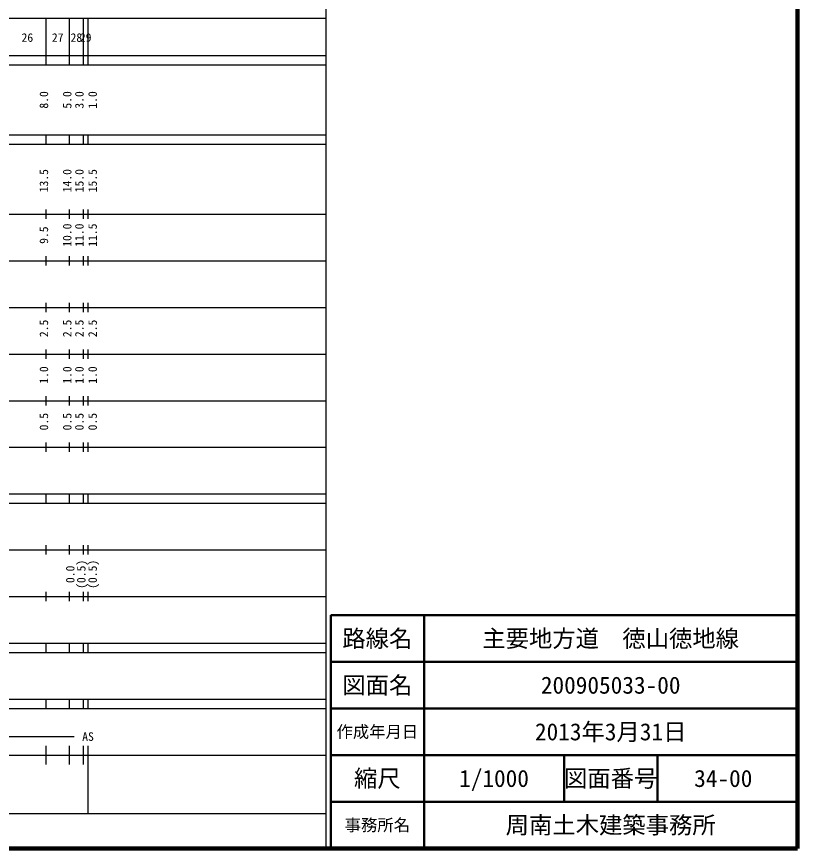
# Model space of a CAD drawing. Units: millimetres, scale not verified. Extents: x 40000 to 680000, y 20000 to 380000.
# Drawn here: x 512706 to 680000, y 20000 to 198357 of the extents above; entities that cross this region are included whole.
import ezdxf
from ezdxf.enums import TextEntityAlignment as Align

# ---------------------------------------------------------------- set-up
doc = ezdxf.new("R2010")
doc.units = ezdxf.units.MM
doc.header["$LTSCALE"] = 1000
for name, color, linetype, lineweight in [('M-TTL', 2, 'Continuous', 140), ('M-TTL-BAND', 7, 'Continuous', 25), ('M-TTL-FRAM', 2, 'Continuous', 50), ('M-TTL-LINE', 7, 'Continuous', 50)]:
    doc.layers.add(name, color=color, linetype=linetype, lineweight=lineweight)
doc.layers.add('M-TTL-TXT', color=7, linetype='Continuous')
doc.styles.add('ＭＳ ゴシック', font='')
doc.styles.get('ＭＳ ゴシック').set_extended_font_data('MS Gothic')

msp = doc.modelspace()

# ---------------------------------------------------------------- linework, layer by layer
at = {"layer": 'M-TTL'}
for p, q in [((680000, 20000), (680000, 380000)), ((40000, 20000), (680000, 20000))]:
    msp.add_line(p, q, dxfattribs=at)
at = {"layer": 'M-TTL-BAND'}
for p, q in [((579000, 20000), (579000, 370000)), ((68000, 198000), (579000, 198000)), ((519000, 188000), (519000, 198000)), ((524000, 188000), (524000, 198000)), ((527000, 188000), (527000, 198000)), ((528000, 188000), (528000, 198000)), ((40000, 190000), (579000, 190000)), ((40000, 188000), (579000, 188000)), ((40000, 173000), (579000, 173000)), ((519000, 171000), (519000, 173000)), ((524000, 171000), (524000, 173000)), ((527000, 171000), (527000, 173000)), ((528000, 171000), (528000, 173000)), ((40000, 171000), (579000, 171000)), ((519000, 155000), (519000, 157000)), ((524000, 155000), (524000, 157000)), ((527000, 155000), (527000, 157000)), ((528000, 155000), (528000, 157000)), ((40000, 156000), (579000, 156000)), ((519000, 145000), (519000, 147000)), ((524000, 145000), (524000, 147000)), ((527000, 145000), (527000, 147000)), ((528000, 145000), (528000, 147000)), ((46000, 146000), (579000, 146000)), ((52000, 136000), (579000, 136000)), ((519000, 135000), (519000, 137000)), ((524000, 135000), (524000, 137000)), ((527000, 135000), (527000, 137000)), ((528000, 135000), (528000, 137000)), ((519000, 125000), (519000, 127000)), ((524000, 125000), (524000, 127000)), ((527000, 125000), (527000, 127000)), ((528000, 125000), (528000, 127000)), ((46000, 126000), (579000, 126000)), ((52000, 116000), (579000, 116000)), ((519000, 115000), (519000, 117000)), ((524000, 115000), (524000, 117000)), ((527000, 115000), (527000, 117000)), ((528000, 115000), (528000, 117000)), ((46000, 106000), (579000, 106000)), ((519000, 105000), (519000, 107000)), ((524000, 105000), (524000, 107000)), ((527000, 105000), (527000, 107000)), ((528000, 105000), (528000, 107000)), ((40000, 96000), (579000, 96000)), ((519000, 94000), (519000, 96000)), ((524000, 94000), (524000, 96000)), ((527000, 94000), (527000, 96000)), ((528000, 94000), (528000, 96000)), ((40000, 94000), (579000, 94000)), ((49000, 84000), (579000, 84000)), ((519000, 83000), (519000, 85000)), ((524000, 83000), (524000, 85000)), ((527000, 83000), (527000, 85000)), ((528000, 83000), (528000, 85000)), ((519000, 73000), (519000, 75000)), ((524000, 73000), (524000, 75000)), ((527000, 73000), (527000, 75000)), ((528000, 73000), (528000, 75000)), ((40000, 74000), (579000, 74000)), ((40000, 64000), (579000, 64000)), ((519000, 62000), (519000, 64000)), ((524000, 62000), (524000, 64000)), ((527000, 62000), (527000, 64000)), ((528000, 62000), (528000, 64000)), ((40000, 62000), (579000, 62000)), ((40000, 52000), (579000, 52000)), ((519000, 50000), (519000, 52000)), ((524000, 50000), (524000, 52000)), ((527000, 50000), (527000, 52000)), ((528000, 50000), (528000, 52000)), ((40000, 50000), (579000, 50000)), ((71000, 44000), (525000, 44000)), ((519000, 38000), (519000, 42000)), ((524000, 38000), (524000, 42000)), ((527000, 38000), (527000, 42000)), ((528000, 27500), (528000, 42000)), ((40000, 40000), (579000, 40000)), ((68000, 27500), (579000, 27500))]:
    msp.add_line(p, q, dxfattribs=at)
at = {"layer": 'M-TTL-FRAM'}
for p, q in [((680000, 70000), (580000, 70000)), ((580000, 70000), (580000, 20000))]:
    msp.add_line(p, q, dxfattribs=at)
at = {"layer": 'M-TTL-LINE'}
for p, q in [((600000, 70000), (600000, 20000)), ((680000, 60000), (580000, 60000)), ((680000, 50000), (580000, 50000)), ((680000, 40000), (580000, 40000)), ((630000, 40000), (630000, 30000)), ((650000, 40000), (650000, 30000)), ((680000, 30000), (580000, 30000))]:
    msp.add_line(p, q, dxfattribs=at)

# ---------------------------------------------------------------- texts
at = {"layer": 'M-TTL-BAND', "style": 'ＭＳ ゴシック'}
for s, p in [('26', (515000, 192405)), ('27', (521500, 192405)), ('28', (525500, 192405)), ('29', (527500, 192405)), ('AS', (528000, 42500))]:
    msp.add_text(s, height=1833, dxfattribs=at).set_placement(p, align=Align.BOTTOM_CENTER)
for s, p in [('8.0', (520000, 180500)), ('5.0', (525000, 180500)), ('3.0', (527600, 180500)), ('1.0', (530439, 180500)), ('13.5', (520000, 163174)), ('14.0', (525000, 163174)), ('15.0', (527600, 163174)), ('15.5', (530439, 163174)), ('10.0', (525000, 151500)), ('11.0', (527600, 151500)), ('11.5', (530439, 151500)), ('9.5', (520000, 151500)), ('2.5', (520000, 131500)), ('2.5', (525000, 131500)), ('2.5', (527600, 131500)), ('2.5', (530439, 131500)), ('1.0', (520000, 121500)), ('1.0', (525000, 121500)), ('1.0', (527600, 121500)), ('1.0', (530439, 121500)), ('0.5', (520000, 111500)), ('0.5', (525000, 111500)), ('0.5', (527600, 111500)), ('0.5', (530439, 111500)), ('0.0', (525641, 78764)), ('(0.5)', (528011, 78764)), ('(0.5)', (530439, 78764))]:
    msp.add_text(s, height=1833, rotation=90, dxfattribs=at).set_placement(p, align=Align.BOTTOM_CENTER)
at = {"layer": 'M-TTL-TXT', "style": 'ＭＳ ゴシック'}
for s, height, p in [('路線名', 3666, (590000, 65000)), ('路線名', 3666, (590000, 65000)), ('主要地方道\u3000徳山徳地線', 3666, (640000, 65000)), ('図面名', 3666, (590000, 55000)), ('図面名', 3666, (590000, 55000)), ('200905033-00', 3666, (640000, 55000)), ('作成年月日', 2566, (590000, 45000)), ('作成年月日', 2566, (590000, 45000)), ('2013年3月31日', 3666, (640000, 45000)), ('縮尺', 3666, (590000, 35000)), ('縮尺', 3666, (590000, 35000)), ('1/1000', 3666, (615000, 35000)), ('図面番号', 3666, (640000, 35000)), ('図面番号', 3666, (640000, 35000)), ('34-00', 3666, (664125, 35000)), ('周南土木建築事務所', 3666, (640000, 25000)), ('事務所名', 2566, (590000, 25000)), ('事務所名', 2566, (590000, 25000))]:
    msp.add_text(s, height=height, dxfattribs=at).set_placement(p, align=Align.MIDDLE_CENTER)

doc.saveas('drawing.dxf')
